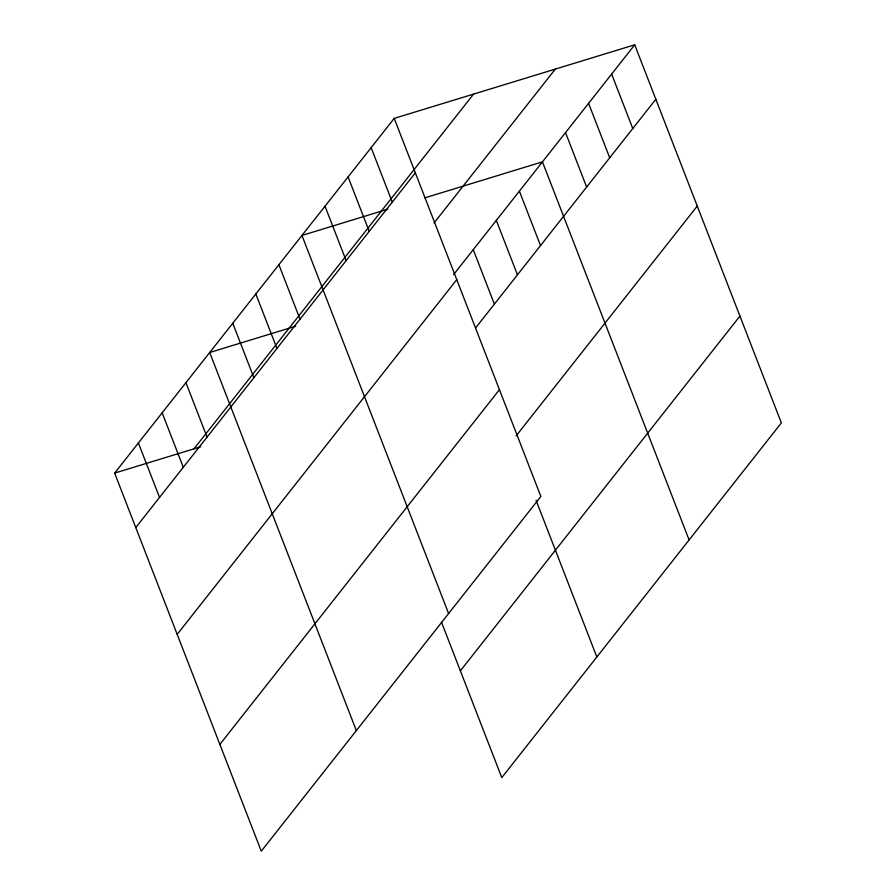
<?xml version="1.0" encoding="UTF-8"?>
<svg xmlns="http://www.w3.org/2000/svg" width="896" height="896" viewBox="0 0 896 896"><rect width="100%" height="100%" fill="white"/><g stroke="black" fill="none" stroke-linecap="round" stroke-linejoin="round"><path stroke-width="1.34" d="M394.218 118.384L540.859 496.474L261.285 851.2L114.643 473.11L394.218 118.384L634.715 44.8L781.357 422.89L501.782 777.616L441.504 622.205M194.006 448.829L473.581 94.102M135.766 527.576L415.341 172.85M434.045 222.992L555.341 69.082M453.611 274.59L634.715 44.8M177.184 634.368L456.758 279.642M475.586 327.958L655.838 99.254M219.867 744.408L499.442 389.67M516.152 435.848L697.256 206.058M460.365 670.824L739.939 316.086M387.912 209.149L301.952 235.446L448.605 613.536M424.838 197.848L542.45 161.862L689.102 539.941M295.658 326.211L209.698 352.509L356.339 730.587M114.643 473.11L200.603 446.813M611.643 74.066L632.766 128.52M588.582 103.331L609.706 157.786M565.522 132.597L586.645 187.051M519.389 191.128L540.512 245.582M496.317 220.394L517.451 274.848M473.256 249.659L494.379 304.114M536.066 500.315L596.837 657.003M371.146 147.65L392.269 202.115M348.085 176.915L369.208 231.37M325.013 206.181L346.147 260.635M278.891 264.712L300.014 319.166M255.819 293.978L276.942 348.432M232.758 323.243L253.882 377.698M185.931 382.659L207.054 437.114M162.165 412.81L183.288 467.275M138.398 442.96L159.533 497.426"/></g></svg>
